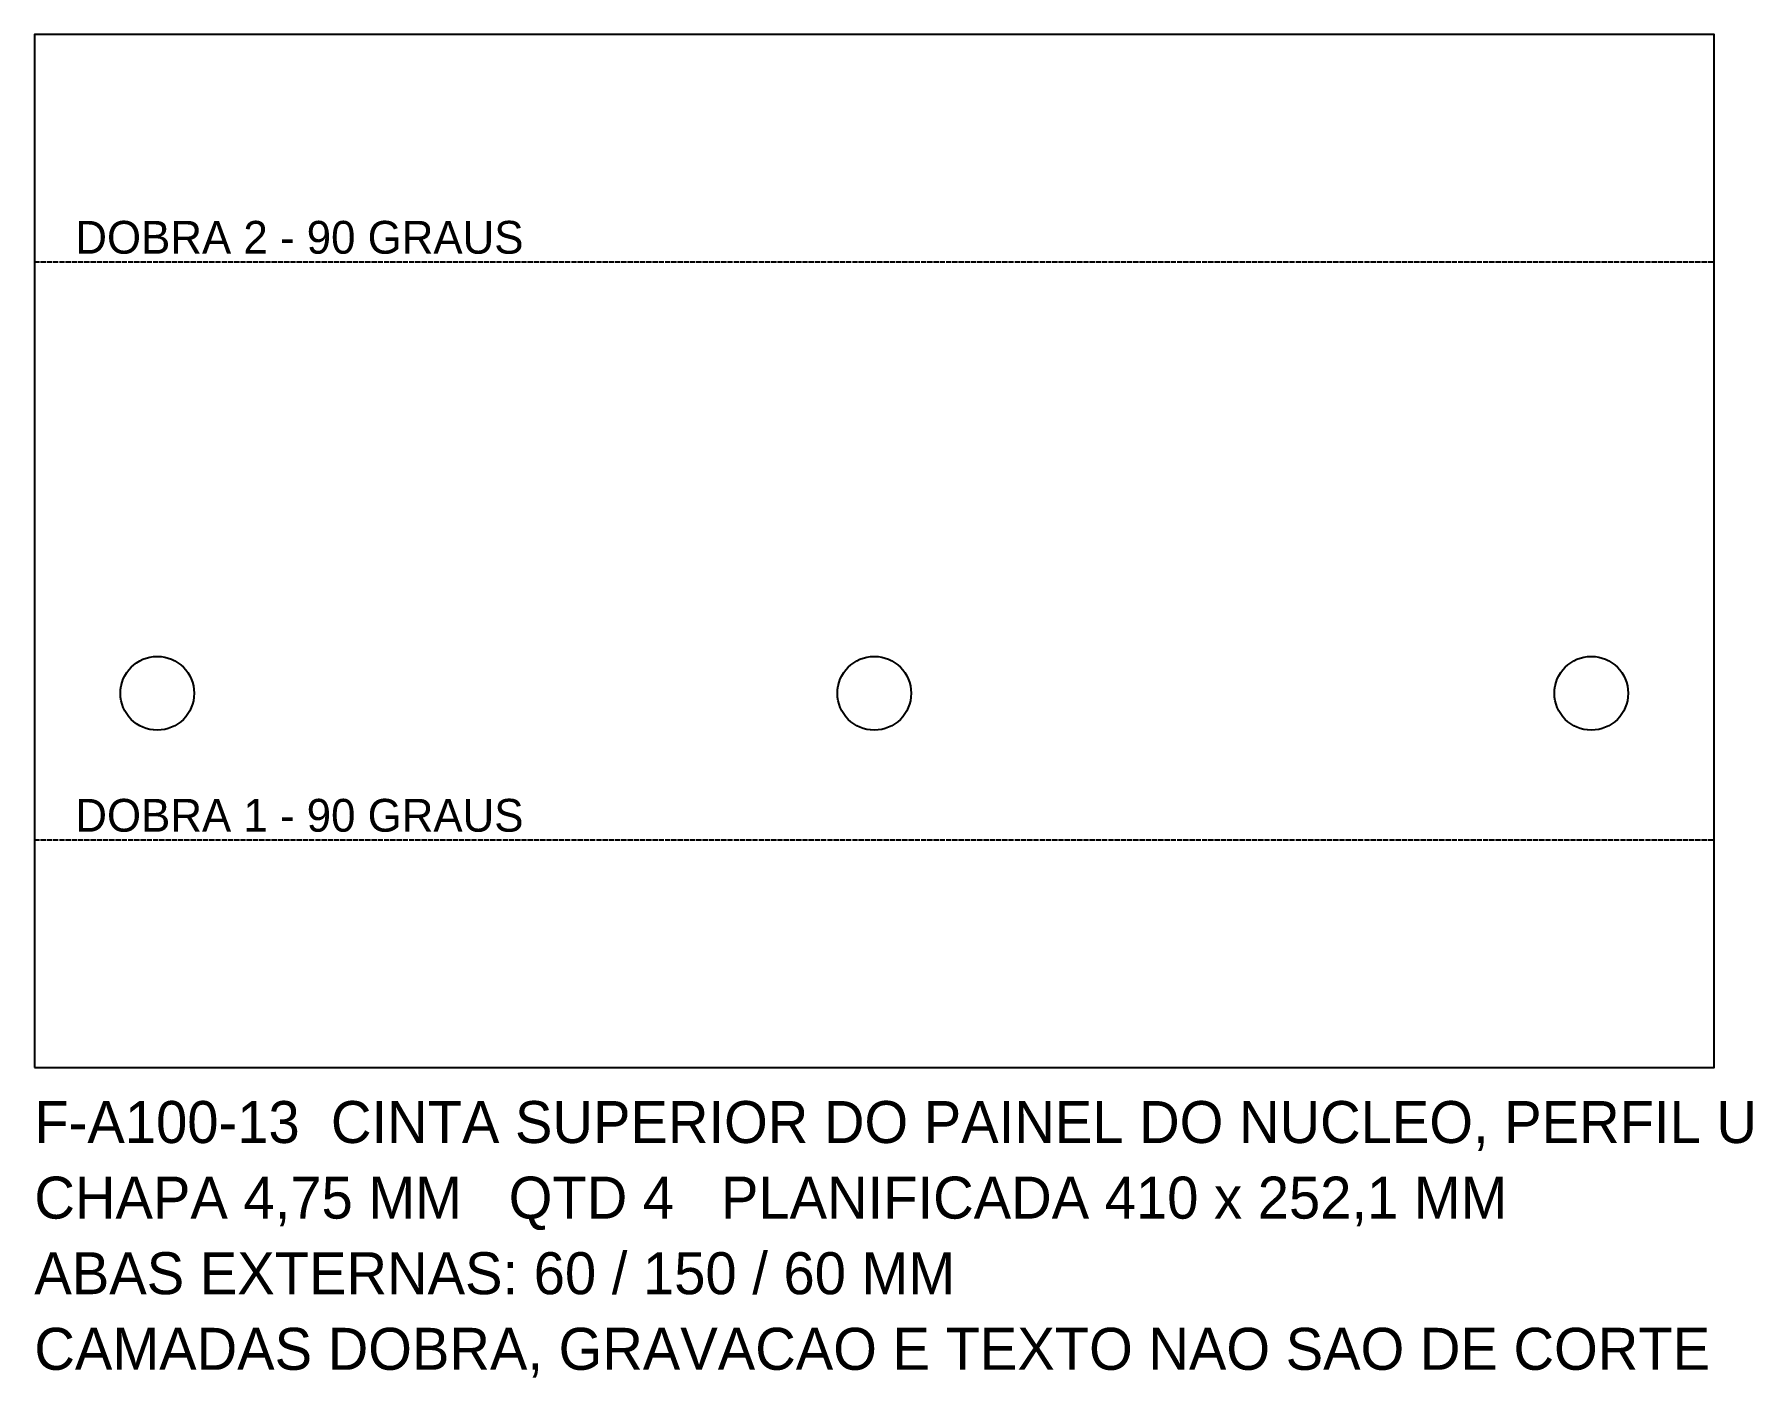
# Model space of a CAD drawing. Header units: millimetres. Extents: x 0 to 419, y -76 to 252.
import ezdxf

# ---------------------------------------------------------------- set-up
doc = ezdxf.new("R2010")
doc.units = ezdxf.units.MM
doc.linetypes.add('DASHED', pattern=[1.524, 1.27, -0.254])
for name, color, linetype in [('CORTE', 7, 'CONTINUOUS'), ('DOBRA', 2, 'DASHED'), ('TEXTO', 3, 'CONTINUOUS')]:
    doc.layers.add(name, color=color, linetype=linetype)

msp = doc.modelspace()

# ---------------------------------------------------------------- linework, layer by layer
at = {"layer": 'CORTE'}
msp.add_lwpolyline([(0, 0), (410, 0), (410, 252.12), (0, 252.12)], close=True, dxfattribs=at)
for centre in [(30, 91.31), (205, 91.31), (380, 91.31)]:
    msp.add_circle(centre, 9, dxfattribs=at)
at = {"layer": 'DOBRA'}
for p, q in [((0, 196.59), (410, 196.59)), ((0, 55.53), (410, 55.53))]:
    msp.add_line(p, q, dxfattribs=at)

# ---------------------------------------------------------------- texts
at = {"layer": 'TEXTO'}
for s, height, p in [('DOBRA 2 - 90 GRAUS', 8, (10, 198.59)), ('DOBRA 1 - 90 GRAUS', 8, (10, 57.53)), ('F-A100-13  CINTA SUPERIOR DO PAINEL DO NUCLEO, PERFIL U', 10.25, (0, -18.45)), ('CHAPA 4,75 MM   QTD 4   PLANIFICADA 410 x 252,1 MM', 10.25, (0, -36.9)), ('ABAS EXTERNAS: 60 / 150 / 60 MM', 10.25, (0, -55.35)), ('CAMADAS DOBRA, GRAVACAO E TEXTO NAO SAO DE CORTE', 10.25, (0, -73.8))]:
    msp.add_text(s, height=height, dxfattribs=at).set_placement(p)

doc.saveas('drawing.dxf')
